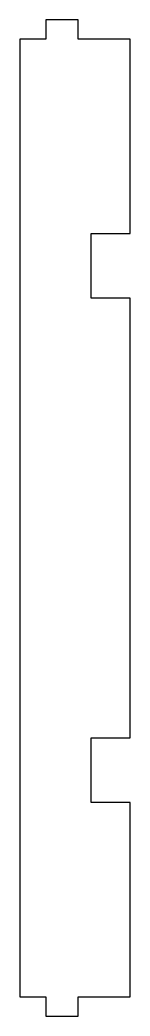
# Model space of a CAD drawing. Header units: millimetres. Extents: x -17 to 0, y -3 to 151.
import ezdxf

# ---------------------------------------------------------------- set-up
doc = ezdxf.new("R2010")
doc.units = ezdxf.units.MM

msp = doc.modelspace()

# ---------------------------------------------------------------- linework, layer by layer
msp.add_lwpolyline([(0, 148), (-8, 148), (-8, 151), (-13, 151), (-13, 148), (-17, 148), (-17, 0), (-13, 0), (-13, -3), (-8, -3), (-8, 0), (0, 0), (0, 30), (-6, 30), (-6, 40), (0, 40), (0, 108), (-6, 108), (-6, 118), (0, 118)], close=True)

doc.saveas('drawing.dxf')
